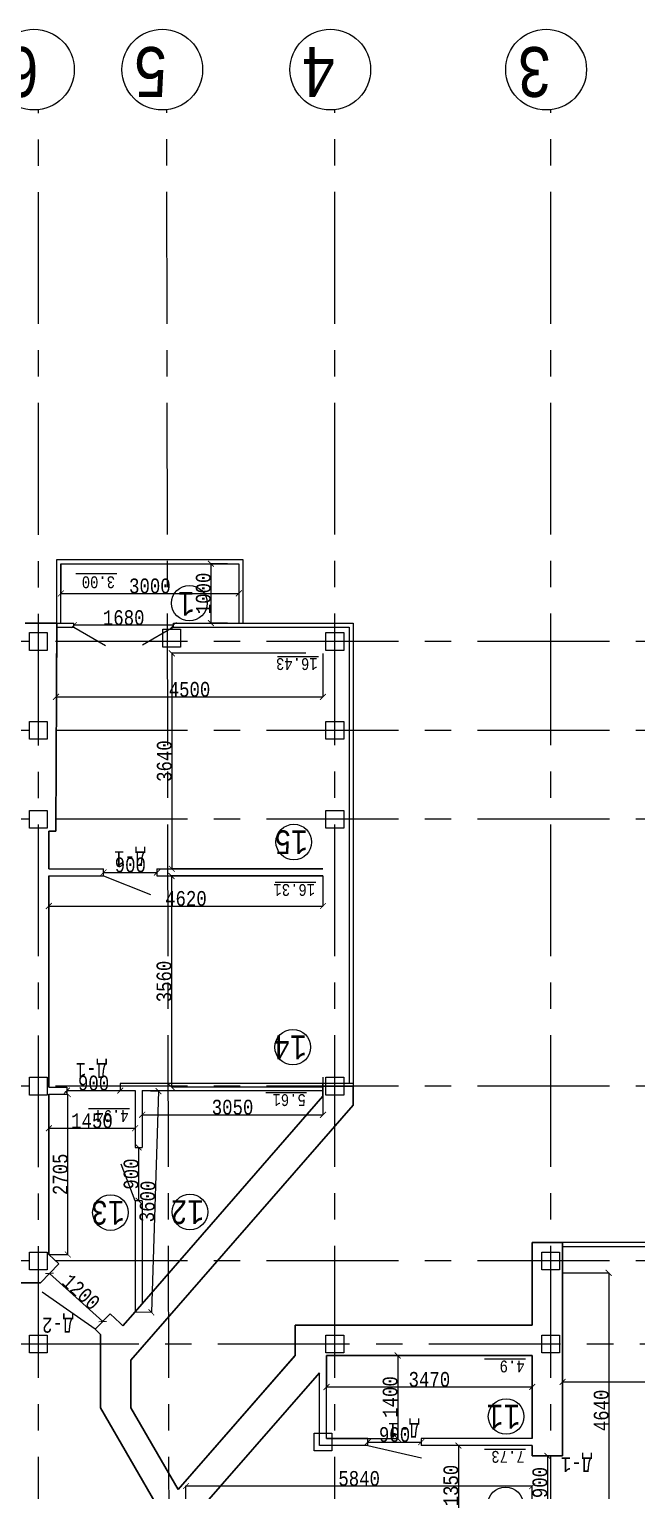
# Model space of a CAD drawing. Header units: millimetres. Extents: x -689206 to 4969298, y -1019800 to 703299.
# Drawn here: x 375396 to 385637, y -938033 to -913379 of the extents above; entities that cross this region are included whole.
import ezdxf

# ---------------------------------------------------------------- set-up
doc = ezdxf.new("R2010")
doc.units = ezdxf.units.MM
doc.linetypes.add('осеваяX2', pattern=[101.6, 63.5, -12.7, 12.7, -12.7])
for name, color, linetype, lineweight in [('б', 231, 'Continuous', 30), ('БАЛКОН', 7, 'Continuous', 20), ('несущие', 7, 'Continuous', 30), ('ПЕРЕГОРОДКИ', 252, 'Continuous', 9), ('РАЗМЕРЫ', 7, 'Continuous', 9), ('стены', 7, 'Continuous', 20)]:
    doc.layers.add(name, color=color, linetype=linetype, lineweight=lineweight)
doc.layers.add('сетка', color=104, linetype='Continuous')
doc.layers.add('четотам', color=7, linetype='Continuous')
doc.styles.add('Аннотативный', font='isocteur.ttf', dxfattribs={"width": 0.7, "height": 250})
doc.dimstyles.new('Аннотативный', dxfattribs={"dimscale": 0, "dimtxt": 250, "dimasz": 100, "dimexe": 1.25, "dimexo": 0.625, "dimtad": 1, "dimdec": 0, "dimtxsty": 'Аннотативный', "dimblk": 'ARCHTICK', "dimcen": 2.5, "dimadec": 0, "dimazin": 0, "dimtfac": 1, "dimtdec": 0, "dimtmove": 0, "dimatfit": 3, "dimfxl": 1, "dimarcsym": 0})

# ---------------------------------------------------------------- blocks, each defined once
blk = doc.blocks.new('_ArchTick')
at = {"color": 0, "linetype": 'ByBlock', "const_width": 0.15}
blk.add_lwpolyline([(-0.5, -0.5), (0.5, 0.5)], dxfattribs=at)
blk = doc.blocks.new('*D4276')
at = {"layer": 'Defpoints', "color": 0, "lineweight": 5, "transparency": 16777216}
for p in [(380347, -927662), (377795, -931222), (380347, -931222)]:
    blk.add_point(p, dxfattribs=at)
at = {"layer": 'стены', "color": 0, "lineweight": -2, "transparency": 16777216}
for p, q in [((380346, -927662), (377793, -927662)), ((377795, -927662), (377795, -931222)), ((380346, -931222), (377793, -931222))]:
    blk.add_line(p, q, dxfattribs=at)
at = {"layer": 'стены', "color": 0, "lineweight": -2, "transparency": 16777216, "xscale": 100, "yscale": 100, "zscale": 100}
for p, rotation in [((377795, -927662), 90), ((377795, -931222), 270)]:
    blk.add_blockref('_ArchTick', p, dxfattribs=dict(at, rotation=rotation))
at = {"layer": 'стены', "color": 0, "lineweight": 5, "transparency": 16777216, "insert": (377669, -929442), "char_height": 250, "attachment_point": 5, "rotation": 90, "style": 'Аннотативный'}
blk.add_mtext('3560', dxfattribs=at)
blk = doc.blocks.new('*D4277')
at = {"layer": 'Defpoints', "color": 0, "lineweight": 5, "transparency": 16777216}
for p in [(375727, -927662), (380347, -927662), (380347, -928169)]:
    blk.add_point(p, dxfattribs=at)
at = {"layer": 'стены', "color": 0, "lineweight": -2, "transparency": 16777216}
for p, q in [((375727, -927662), (375727, -928170)), ((380347, -927662), (380347, -928170)), ((375727, -928169), (380347, -928169))]:
    blk.add_line(p, q, dxfattribs=at)
at = {"layer": 'стены', "color": 0, "lineweight": -2, "transparency": 16777216, "xscale": 100, "yscale": 100, "zscale": 100, "rotation": 180}
blk.add_blockref('_ArchTick', (375727, -928169), dxfattribs=at)
at = {"layer": 'стены', "color": 0, "lineweight": -2, "transparency": 16777216, "xscale": 100, "yscale": 100, "zscale": 100}
blk.add_blockref('_ArchTick', (380347, -928169), dxfattribs=at)
at = {"layer": 'стены', "color": 0, "lineweight": 5, "transparency": 16777216, "insert": (378037, -928043), "char_height": 250, "attachment_point": 5, "style": 'Аннотативный'}
blk.add_mtext('4620', dxfattribs=at)
blk = doc.blocks.new('*D4278')
at = {"layer": 'Defpoints', "color": 0, "lineweight": 5, "transparency": 16777216}
for p in [(375847, -923906), (380347, -923906), (380347, -924642)]:
    blk.add_point(p, dxfattribs=at)
at = {"layer": 'стены', "color": 0, "lineweight": -2, "transparency": 16777216}
for p, q in [((375847, -923907), (375847, -924643)), ((380347, -923907), (380347, -924643)), ((375847, -924642), (380347, -924642))]:
    blk.add_line(p, q, dxfattribs=at)
at = {"layer": 'стены', "color": 0, "lineweight": -2, "transparency": 16777216, "xscale": 100, "yscale": 100, "zscale": 100, "rotation": 180}
blk.add_blockref('_ArchTick', (375847, -924642), dxfattribs=at)
at = {"layer": 'стены', "color": 0, "lineweight": -2, "transparency": 16777216, "xscale": 100, "yscale": 100, "zscale": 100}
blk.add_blockref('_ArchTick', (380347, -924642), dxfattribs=at)
at = {"layer": 'стены', "color": 0, "lineweight": 5, "transparency": 16777216, "insert": (378097, -924516), "char_height": 250, "attachment_point": 5, "style": 'Аннотативный'}
blk.add_mtext('4500', dxfattribs=at)
blk = doc.blocks.new('*D4299')
at = {"layer": 'Defpoints', "color": 0, "lineweight": 5, "transparency": 16777216}
for p in [(377240, -932240), (377240, -933140), (377240, -933140)]:
    blk.add_point(p, dxfattribs=at)
at = {"layer": 'стены', "color": 0, "lineweight": -2, "transparency": 16777216}
for p, q in [((377239, -932240), (377239, -932240)), ((377240, -932240), (377240, -933140)), ((377239, -933140), (377239, -933140))]:
    blk.add_line(p, q, dxfattribs=at)
at = {"layer": 'стены', "color": 0, "lineweight": -2, "transparency": 16777216, "xscale": 100, "yscale": 100, "zscale": 100}
for p, rotation in [((377240, -932240), 90), ((377240, -933140), 270)]:
    blk.add_blockref('_ArchTick', p, dxfattribs=dict(at, rotation=rotation))
at = {"layer": 'стены', "color": 0, "lineweight": 5, "transparency": 16777216, "insert": (377114, -932690), "char_height": 250, "attachment_point": 5, "rotation": 90, "style": 'Аннотативный'}
blk.add_mtext('900', dxfattribs=at)
blk = doc.blocks.new('*D4300')
at = {"layer": 'Defpoints', "color": 0, "lineweight": 5, "transparency": 16777216}
for p in [(376649, -927602), (377549, -927602), (377549, -927602)]:
    blk.add_point(p, dxfattribs=at)
at = {"layer": 'стены', "color": 0, "lineweight": -2, "transparency": 16777216}
for p, q in [((376649, -927601), (376649, -927601)), ((376649, -927602), (377549, -927602)), ((377549, -927601), (377549, -927601))]:
    blk.add_line(p, q, dxfattribs=at)
at = {"layer": 'стены', "color": 0, "lineweight": -2, "transparency": 16777216, "xscale": 100, "yscale": 100, "zscale": 100, "rotation": 180}
blk.add_blockref('_ArchTick', (376649, -927602), dxfattribs=at)
at = {"layer": 'стены', "color": 0, "lineweight": -2, "transparency": 16777216, "xscale": 100, "yscale": 100, "zscale": 100}
blk.add_blockref('_ArchTick', (377549, -927602), dxfattribs=at)
at = {"layer": 'стены', "color": 0, "lineweight": 5, "transparency": 16777216, "insert": (377099, -927476), "char_height": 250, "attachment_point": 5, "style": 'Аннотативный'}
blk.add_mtext('900', dxfattribs=at)
blk = doc.blocks.new('*D4301')
at = {"layer": 'Defpoints', "color": 0, "lineweight": 5, "transparency": 16777216}
for p in [(376030, -931282), (376930, -931282), (376930, -931282)]:
    blk.add_point(p, dxfattribs=at)
at = {"layer": 'стены', "color": 0, "lineweight": -2, "transparency": 16777216}
for p, q in [((376030, -931282), (376030, -931281)), ((376030, -931282), (376930, -931282)), ((376930, -931282), (376930, -931281))]:
    blk.add_line(p, q, dxfattribs=at)
at = {"layer": 'стены', "color": 0, "lineweight": -2, "transparency": 16777216, "xscale": 100, "yscale": 100, "zscale": 100, "rotation": 180}
blk.add_blockref('_ArchTick', (376030, -931282), dxfattribs=at)
at = {"layer": 'стены', "color": 0, "lineweight": -2, "transparency": 16777216, "xscale": 100, "yscale": 100, "zscale": 100}
blk.add_blockref('_ArchTick', (376930, -931282), dxfattribs=at)
at = {"layer": 'стены', "color": 0, "transparency": 16777216, "insert": (376480, -931157), "char_height": 250, "attachment_point": 5, "style": 'Аннотативный'}
blk.add_mtext('900', dxfattribs=at)
blk = doc.blocks.new('*D4315')
at = {"layer": 'Defpoints', "color": 0, "lineweight": 5, "transparency": 16777216}
for p in [(377300, -931282), (380347, -931282), (380347, -931690)]:
    blk.add_point(p, dxfattribs=at)
at = {"layer": 'ПЕРЕГОРОДКИ', "color": 0, "lineweight": -2, "transparency": 16777216}
for p, q in [((377300, -931283), (377300, -931691)), ((380347, -931283), (380347, -931691)), ((377300, -931690), (380347, -931690))]:
    blk.add_line(p, q, dxfattribs=at)
at = {"layer": 'ПЕРЕГОРОДКИ', "color": 0, "lineweight": -2, "transparency": 16777216, "xscale": 100, "yscale": 100, "zscale": 100, "rotation": 180}
blk.add_blockref('_ArchTick', (377300, -931690), dxfattribs=at)
at = {"layer": 'ПЕРЕГОРОДКИ', "color": 0, "lineweight": -2, "transparency": 16777216, "xscale": 100, "yscale": 100, "zscale": 100}
blk.add_blockref('_ArchTick', (380347, -931690), dxfattribs=at)
at = {"layer": 'ПЕРЕГОРОДКИ', "color": 0, "lineweight": 5, "transparency": 16777216, "insert": (378823, -931564), "char_height": 250, "attachment_point": 5, "style": 'Аннотативный'}
blk.add_mtext('3050', dxfattribs=at)
blk = doc.blocks.new('*D4351')
at = {"layer": 'Defpoints', "color": 0, "lineweight": 5, "transparency": 16777216}
for p in [(377300, -931282), (377180, -935013), (377455, -935022)]:
    blk.add_point(p, dxfattribs=at)
at = {"layer": 'ПЕРЕГОРОДКИ', "color": 0, "lineweight": -2, "transparency": 16777216}
for p, q in [((377301, -931282), (377576, -931291)), ((377575, -931291), (377455, -935022)), ((377181, -935013), (377456, -935022))]:
    blk.add_line(p, q, dxfattribs=at)
at = {"layer": 'ПЕРЕГОРОДКИ', "color": 0, "lineweight": -2, "transparency": 16777216, "xscale": 100, "yscale": 100, "zscale": 100}
for p, rotation in [((377575, -931291), 88.15754055116214), ((377455, -935022), 268.1575405511622)]:
    blk.add_blockref('_ArchTick', p, dxfattribs=dict(at, rotation=rotation))
at = {"layer": 'ПЕРЕГОРОДКИ', "color": 0, "lineweight": 5, "transparency": 16777216, "insert": (377389, -933152), "char_height": 250, "attachment_point": 5, "rotation": 88.1575, "style": 'Аннотативный'}
blk.add_mtext('3600', dxfattribs=at)
blk = doc.blocks.new('*D4354')
at = {"layer": 'Defpoints', "color": 0, "linetype": 'ByBlock', "lineweight": 5, "transparency": 16777216}
for p in [(384386, -934356), (384386, -938998), (385165, -938998)]:
    blk.add_point(p, dxfattribs=at)
at = {"layer": 'ПЕРЕГОРОДКИ', "color": 0, "linetype": 'ByBlock', "lineweight": -2, "transparency": 16777216}
for p, q in [((384387, -934356), (385166, -934356)), ((385165, -934356), (385165, -938998)), ((384387, -938998), (385166, -938998))]:
    blk.add_line(p, q, dxfattribs=at)
at = {"layer": 'ПЕРЕГОРОДКИ', "color": 0, "linetype": 'ByBlock', "lineweight": -2, "transparency": 16777216, "xscale": 100, "yscale": 100, "zscale": 100}
for p, rotation in [((385165, -934356), 90), ((385165, -938998), 270)]:
    blk.add_blockref('_ArchTick', p, dxfattribs=dict(at, rotation=rotation))
at = {"layer": 'ПЕРЕГОРОДКИ', "color": 0, "linetype": 'ByBlock', "lineweight": 5, "transparency": 16777216, "insert": (385039, -936677), "char_height": 250, "attachment_point": 5, "rotation": 90, "style": 'Аннотативный'}
blk.add_mtext('4640', dxfattribs=at)
blk = doc.blocks.new('*D4333')
at = {"layer": 'Defpoints', "color": 0, "linetype": 'ByBlock', "lineweight": 5, "transparency": 16777216}
for p in [(384386, -934492), (388386, -934450), (388386, -936196)]:
    blk.add_point(p, dxfattribs=at)
at = {"layer": 'ПЕРЕГОРОДКИ', "color": 0, "linetype": 'ByBlock', "lineweight": -2, "transparency": 16777216}
for p, q in [((384386, -934493), (384386, -936197)), ((388386, -934451), (388386, -936197)), ((384386, -936196), (388386, -936196))]:
    blk.add_line(p, q, dxfattribs=at)
at = {"layer": 'ПЕРЕГОРОДКИ', "color": 0, "linetype": 'ByBlock', "lineweight": -2, "transparency": 16777216, "xscale": 100, "yscale": 100, "zscale": 100, "rotation": 180}
blk.add_blockref('_ArchTick', (384386, -936196), dxfattribs=at)
at = {"layer": 'ПЕРЕГОРОДКИ', "color": 0, "linetype": 'ByBlock', "lineweight": -2, "transparency": 16777216, "xscale": 100, "yscale": 100, "zscale": 100}
blk.add_blockref('_ArchTick', (388386, -936196), dxfattribs=at)
at = {"layer": 'ПЕРЕГОРОДКИ', "color": 0, "linetype": 'ByBlock', "lineweight": 5, "transparency": 16777216, "insert": (386386, -936070), "char_height": 250, "attachment_point": 5, "style": 'Аннотативный'}
blk.add_mtext('4000', dxfattribs=at)
blk = doc.blocks.new('*D4335')
at = {"layer": 'Defpoints', "color": 0, "linetype": 'ByBlock', "lineweight": 5, "transparency": 16777216}
for p in [(378740, -922396), (378458, -923396), (378740, -923396)]:
    blk.add_point(p, dxfattribs=at)
at = {"layer": 'ПЕРЕГОРОДКИ', "color": 0, "linetype": 'ByBlock', "lineweight": -2, "transparency": 16777216}
for p, q in [((378739, -922396), (378456, -922396)), ((378458, -922396), (378458, -923396)), ((378739, -923396), (378456, -923396))]:
    blk.add_line(p, q, dxfattribs=at)
at = {"layer": 'ПЕРЕГОРОДКИ', "color": 0, "linetype": 'ByBlock', "lineweight": -2, "transparency": 16777216, "xscale": 100, "yscale": 100, "zscale": 100}
for p, rotation in [((378458, -922396), 90), ((378458, -923396), 270)]:
    blk.add_blockref('_ArchTick', p, dxfattribs=dict(at, rotation=rotation))
at = {"layer": 'ПЕРЕГОРОДКИ', "color": 0, "linetype": 'ByBlock', "lineweight": 5, "transparency": 16777216, "insert": (378332, -922896), "char_height": 250, "attachment_point": 5, "rotation": 90, "style": 'Аннотативный'}
blk.add_mtext('1000', dxfattribs=at)
blk = doc.blocks.new('*D4336')
at = {"layer": 'Defpoints', "color": 0, "linetype": 'ByBlock', "lineweight": 5, "transparency": 16777216}
for p in [(375929, -922396), (378929, -922396), (378929, -922896)]:
    blk.add_point(p, dxfattribs=at)
at = {"layer": 'ПЕРЕГОРОДКИ', "color": 0, "linetype": 'ByBlock', "lineweight": -2, "transparency": 16777216}
for p, q in [((375929, -922397), (375929, -922897)), ((378929, -922397), (378929, -922897)), ((375929, -922896), (378929, -922896))]:
    blk.add_line(p, q, dxfattribs=at)
at = {"layer": 'ПЕРЕГОРОДКИ', "color": 0, "linetype": 'ByBlock', "lineweight": -2, "transparency": 16777216, "xscale": 100, "yscale": 100, "zscale": 100, "rotation": 180}
blk.add_blockref('_ArchTick', (375929, -922896), dxfattribs=at)
at = {"layer": 'ПЕРЕГОРОДКИ', "color": 0, "linetype": 'ByBlock', "lineweight": -2, "transparency": 16777216, "xscale": 100, "yscale": 100, "zscale": 100}
blk.add_blockref('_ArchTick', (378929, -922896), dxfattribs=at)
at = {"layer": 'ПЕРЕГОРОДКИ', "color": 0, "linetype": 'ByBlock', "lineweight": 5, "transparency": 16777216, "insert": (377429, -922771), "char_height": 250, "attachment_point": 5, "style": 'Аннотативный'}
blk.add_mtext('3000', dxfattribs=at)
blk = doc.blocks.new('*D4342')
at = {"layer": 'Defpoints', "color": 0, "linetype": 'ByBlock', "lineweight": 5, "transparency": 16777216}
for p in [(380406, -935751), (383876, -935751), (383876, -936281)]:
    blk.add_point(p, dxfattribs=at)
at = {"layer": 'РАЗМЕРЫ', "color": 0, "linetype": 'ByBlock', "lineweight": -2, "transparency": 16777216}
for p, q in [((380406, -935752), (380406, -936282)), ((383876, -935752), (383876, -936282)), ((380406, -936281), (383876, -936281))]:
    blk.add_line(p, q, dxfattribs=at)
at = {"layer": 'РАЗМЕРЫ', "color": 0, "linetype": 'ByBlock', "lineweight": -2, "transparency": 16777216, "xscale": 100, "yscale": 100, "zscale": 100, "rotation": 180}
blk.add_blockref('_ArchTick', (380406, -936281), dxfattribs=at)
at = {"layer": 'РАЗМЕРЫ', "color": 0, "linetype": 'ByBlock', "lineweight": -2, "transparency": 16777216, "xscale": 100, "yscale": 100, "zscale": 100}
blk.add_blockref('_ArchTick', (383876, -936281), dxfattribs=at)
at = {"layer": 'РАЗМЕРЫ', "color": 0, "linetype": 'ByBlock', "lineweight": 5, "transparency": 16777216, "insert": (382141, -936156), "char_height": 250, "attachment_point": 5, "style": 'Аннотативный'}
blk.add_mtext('3470', dxfattribs=at)
blk = doc.blocks.new('*D4347')
at = {"layer": 'Defpoints', "color": 0, "linetype": 'ByBlock', "lineweight": 5, "transparency": 16777216}
for p in [(378038, -937953), (378038, -938618), (383876, -938618)]:
    blk.add_point(p, dxfattribs=at)
at = {"layer": 'РАЗМЕРЫ', "color": 0, "linetype": 'ByBlock', "lineweight": -2, "transparency": 16777216}
for p, q in [((378038, -938618), (378038, -937952)), ((383876, -937953), (378038, -937953)), ((383876, -938618), (383876, -937952))]:
    blk.add_line(p, q, dxfattribs=at)
at = {"layer": 'РАЗМЕРЫ', "color": 0, "linetype": 'ByBlock', "lineweight": -2, "transparency": 16777216, "xscale": 100, "yscale": 100, "zscale": 100, "rotation": 180}
blk.add_blockref('_ArchTick', (378038, -937953), dxfattribs=at)
at = {"layer": 'РАЗМЕРЫ', "color": 0, "linetype": 'ByBlock', "lineweight": -2, "transparency": 16777216, "xscale": 100, "yscale": 100, "zscale": 100}
blk.add_blockref('_ArchTick', (383876, -937953), dxfattribs=at)
at = {"layer": 'РАЗМЕРЫ', "color": 0, "linetype": 'ByBlock', "lineweight": 5, "transparency": 16777216, "insert": (380957, -937827), "char_height": 250, "attachment_point": 5, "style": 'Аннотативный'}
blk.add_mtext('5840', dxfattribs=at)
blk = doc.blocks.new('*D4348')
at = {"layer": 'Defpoints', "color": 0, "linetype": 'ByBlock', "lineweight": 5, "transparency": 16777216}
for p in [(382760, -937271), (382631, -938618), (382760, -938618)]:
    blk.add_point(p, dxfattribs=at)
at = {"layer": 'РАЗМЕРЫ', "color": 0, "linetype": 'ByBlock', "lineweight": -2, "transparency": 16777216}
for p, q in [((382759, -937271), (382630, -937271)), ((382631, -937271), (382631, -938618)), ((382759, -938618), (382630, -938618))]:
    blk.add_line(p, q, dxfattribs=at)
at = {"layer": 'РАЗМЕРЫ', "color": 0, "linetype": 'ByBlock', "lineweight": -2, "transparency": 16777216, "xscale": 100, "yscale": 100, "zscale": 100}
for p, rotation in [((382631, -937271), 90), ((382631, -938618), 270)]:
    blk.add_blockref('_ArchTick', p, dxfattribs=dict(at, rotation=rotation))
at = {"layer": 'РАЗМЕРЫ', "color": 0, "linetype": 'ByBlock', "lineweight": 5, "transparency": 16777216, "insert": (382505, -937945), "char_height": 250, "attachment_point": 5, "rotation": 90, "style": 'Аннотативный'}
blk.add_mtext('1350', dxfattribs=at)
blk = doc.blocks.new('*D4357')
at = {"layer": 'Defpoints', "color": 0, "linetype": 'ByBlock', "lineweight": 5, "transparency": 16777216}
for p in [(375737, -934366), (376635, -935178), (376635, -935178)]:
    blk.add_point(p, dxfattribs=at)
at = {"layer": 'РАЗМЕРЫ', "color": 0, "linetype": 'ByBlock', "lineweight": -2, "transparency": 16777216}
for p, q in [((375737, -934367), (375736, -934367)), ((375737, -934366), (376635, -935178)), ((376634, -935178), (376634, -935179))]:
    blk.add_line(p, q, dxfattribs=at)
at = {"layer": 'РАЗМЕРЫ', "color": 0, "linetype": 'ByBlock', "lineweight": -2, "transparency": 16777216, "xscale": 100, "yscale": 100, "zscale": 100}
for p, rotation in [((375737, -934366), 137.8804456620987), ((376635, -935178), 317.8804456620987)]:
    blk.add_blockref('_ArchTick', p, dxfattribs=dict(at, rotation=rotation))
at = {"layer": 'РАЗМЕРЫ', "color": 0, "linetype": 'ByBlock', "lineweight": 5, "transparency": 16777216, "insert": (376270, -934679), "char_height": 250, "attachment_point": 5, "rotation": 317.8804, "style": 'Аннотативный'}
blk.add_mtext('1200', dxfattribs=at)
blk = doc.blocks.new('*D4318')
at = {"layer": 'Defpoints', "color": 0, "linetype": 'ByBlock', "lineweight": 5, "transparency": 16777216}
for p in [(380406, -935751), (380406, -937151), (381607, -937151)]:
    blk.add_point(p, dxfattribs=at)
at = {"layer": 'РАЗМЕРЫ', "color": 0, "linetype": 'ByBlock', "lineweight": -2, "transparency": 16777216}
for p, q in [((380407, -935751), (381608, -935751)), ((381607, -935751), (381607, -937151)), ((380407, -937151), (381608, -937151))]:
    blk.add_line(p, q, dxfattribs=at)
at = {"layer": 'РАЗМЕРЫ', "color": 0, "linetype": 'ByBlock', "lineweight": -2, "transparency": 16777216, "xscale": 100, "yscale": 100, "zscale": 100}
for p, rotation in [((381607, -935751), 90), ((381607, -937151), 270)]:
    blk.add_blockref('_ArchTick', p, dxfattribs=dict(at, rotation=rotation))
at = {"layer": 'РАЗМЕРЫ', "color": 0, "linetype": 'ByBlock', "lineweight": 5, "transparency": 16777216, "insert": (381481, -936451), "char_height": 250, "attachment_point": 5, "rotation": 90, "style": 'Аннотативный'}
blk.add_mtext('1400', dxfattribs=at)
blk = doc.blocks.new('*D4319')
at = {"layer": 'Defpoints', "color": 0, "linetype": 'ByBlock', "lineweight": 5, "transparency": 16777216}
for p in [(381104, -937208), (382004, -937211), (382004, -937211)]:
    blk.add_point(p, dxfattribs=at)
at = {"layer": 'РАЗМЕРЫ', "color": 0, "linetype": 'ByBlock', "lineweight": -2, "transparency": 16777216}
for p, q in [((381104, -937209), (381104, -937212)), ((381104, -937211), (382004, -937211)), ((382004, -937210), (382004, -937210))]:
    blk.add_line(p, q, dxfattribs=at)
at = {"layer": 'РАЗМЕРЫ', "color": 0, "linetype": 'ByBlock', "lineweight": -2, "transparency": 16777216, "xscale": 100, "yscale": 100, "zscale": 100, "rotation": 180}
blk.add_blockref('_ArchTick', (381104, -937211), dxfattribs=at)
at = {"layer": 'РАЗМЕРЫ', "color": 0, "linetype": 'ByBlock', "lineweight": -2, "transparency": 16777216, "xscale": 100, "yscale": 100, "zscale": 100}
blk.add_blockref('_ArchTick', (382004, -937211), dxfattribs=at)
at = {"layer": 'РАЗМЕРЫ', "color": 0, "linetype": 'ByBlock', "lineweight": 5, "transparency": 16777216, "insert": (381554, -937085), "char_height": 250, "attachment_point": 5, "style": 'Аннотативный'}
blk.add_mtext('900', dxfattribs=at)
blk = doc.blocks.new('*D4321')
at = {"layer": 'Defpoints', "color": 0, "linetype": 'ByBlock', "lineweight": 5, "transparency": 16777216}
for p in [(384131, -937444), (384131, -938344), (384131, -938344)]:
    blk.add_point(p, dxfattribs=at)
at = {"layer": 'РАЗМЕРЫ', "color": 0, "linetype": 'ByBlock', "lineweight": -2, "transparency": 16777216}
for p, q in [((384130, -937444), (384130, -937444)), ((384131, -937444), (384131, -938344)), ((384130, -938344), (384130, -938344))]:
    blk.add_line(p, q, dxfattribs=at)
at = {"layer": 'РАЗМЕРЫ', "color": 0, "linetype": 'ByBlock', "lineweight": -2, "transparency": 16777216, "xscale": 100, "yscale": 100, "zscale": 100}
for p, rotation in [((384131, -937444), 90), ((384131, -938344), 270)]:
    blk.add_blockref('_ArchTick', p, dxfattribs=dict(at, rotation=rotation))
at = {"layer": 'РАЗМЕРЫ', "color": 0, "linetype": 'ByBlock', "lineweight": 5, "transparency": 16777216, "insert": (384005, -937894), "char_height": 250, "attachment_point": 5, "rotation": 90, "style": 'Аннотативный'}
blk.add_mtext('900', dxfattribs=at)
blk = doc.blocks.new('*D4322')
at = {"layer": 'Defpoints', "color": 0, "linetype": 'ByBlock', "lineweight": 5, "transparency": 16777216}
for p in [(380062, -923906), (377800, -927542), (380347, -927542)]:
    blk.add_point(p, dxfattribs=at)
at = {"layer": 'РАЗМЕРЫ', "color": 0, "linetype": 'ByBlock', "lineweight": -2, "transparency": 16777216}
for p, q in [((380061, -923906), (377798, -923906)), ((377800, -923906), (377800, -927542)), ((380346, -927542), (377798, -927542))]:
    blk.add_line(p, q, dxfattribs=at)
at = {"layer": 'РАЗМЕРЫ', "color": 0, "linetype": 'ByBlock', "lineweight": -2, "transparency": 16777216, "xscale": 100, "yscale": 100, "zscale": 100}
for p, rotation in [((377800, -923906), 90), ((377800, -927542), 270)]:
    blk.add_blockref('_ArchTick', p, dxfattribs=dict(at, rotation=rotation))
at = {"layer": 'РАЗМЕРЫ', "color": 0, "linetype": 'ByBlock', "lineweight": 5, "transparency": 16777216, "insert": (377674, -925724), "char_height": 250, "attachment_point": 5, "rotation": 90, "style": 'Аннотативный'}
blk.add_mtext('3640', dxfattribs=at)
blk = doc.blocks.new('*D4323')
at = {"layer": 'Defpoints', "color": 0, "linetype": 'ByBlock', "lineweight": 5, "transparency": 16777216}
for p in [(375727, -931342), (376046, -931342), (375727, -934047)]:
    blk.add_point(p, dxfattribs=at)
at = {"layer": 'РАЗМЕРЫ', "color": 0, "linetype": 'ByBlock', "lineweight": -2, "transparency": 16777216}
for p, q in [((375727, -931342), (376047, -931342)), ((376046, -934047), (376046, -931342)), ((375727, -934047), (376047, -934047))]:
    blk.add_line(p, q, dxfattribs=at)
at = {"layer": 'РАЗМЕРЫ', "color": 0, "linetype": 'ByBlock', "lineweight": -2, "transparency": 16777216, "xscale": 100, "yscale": 100, "zscale": 100}
for p, rotation in [((376046, -931342), 90), ((376046, -934047), 270)]:
    blk.add_blockref('_ArchTick', p, dxfattribs=dict(at, rotation=rotation))
at = {"layer": 'РАЗМЕРЫ', "color": 0, "linetype": 'ByBlock', "lineweight": 5, "transparency": 16777216, "insert": (375920, -932695), "char_height": 250, "attachment_point": 5, "rotation": 90, "style": 'Аннотативный'}
blk.add_mtext('2705', dxfattribs=at)
blk = doc.blocks.new('*D4324')
at = {"layer": 'Defpoints', "color": 0, "linetype": 'ByBlock', "lineweight": 5, "transparency": 16777216}
for p in [(375727, -931342), (377180, -931342), (377180, -931918)]:
    blk.add_point(p, dxfattribs=at)
at = {"layer": 'РАЗМЕРЫ', "color": 0, "linetype": 'ByBlock', "lineweight": -2, "transparency": 16777216}
for p, q in [((375727, -931343), (375727, -931919)), ((377180, -931343), (377180, -931919)), ((375727, -931918), (377180, -931918))]:
    blk.add_line(p, q, dxfattribs=at)
at = {"layer": 'РАЗМЕРЫ', "color": 0, "linetype": 'ByBlock', "lineweight": -2, "transparency": 16777216, "xscale": 100, "yscale": 100, "zscale": 100, "rotation": 180}
blk.add_blockref('_ArchTick', (375727, -931918), dxfattribs=at)
at = {"layer": 'РАЗМЕРЫ', "color": 0, "linetype": 'ByBlock', "lineweight": -2, "transparency": 16777216, "xscale": 100, "yscale": 100, "zscale": 100}
blk.add_blockref('_ArchTick', (377180, -931918), dxfattribs=at)
at = {"layer": 'РАЗМЕРЫ', "color": 0, "linetype": 'ByBlock', "lineweight": 5, "transparency": 16777216, "insert": (376453, -931792), "char_height": 250, "attachment_point": 5, "style": 'Аннотативный'}
blk.add_mtext('1450', dxfattribs=at)
blk = doc.blocks.new('*D4435')
at = {"layer": 'Defpoints', "color": 0, "lineweight": 5, "ltscale": 35, "transparency": 16777216}
for p in [(376148, -923431), (376148, -923431), (377828, -923431)]:
    blk.add_point(p, dxfattribs=at)
at = {"layer": 'РАЗМЕРЫ', "color": 0, "lineweight": -2, "ltscale": 35, "transparency": 16777216}
for p, q in [((376148, -923431), (376148, -923430)), ((377828, -923431), (376148, -923431)), ((377828, -923432), (377828, -923432))]:
    blk.add_line(p, q, dxfattribs=at)
at = {"layer": 'РАЗМЕРЫ', "color": 0, "lineweight": -2, "ltscale": 35, "transparency": 16777216, "xscale": 100, "yscale": 100, "zscale": 100, "rotation": 180}
blk.add_blockref('_ArchTick', (376148, -923431), dxfattribs=at)
at = {"layer": 'РАЗМЕРЫ', "color": 0, "lineweight": -2, "ltscale": 35, "transparency": 16777216, "xscale": 100, "yscale": 100, "zscale": 100}
blk.add_blockref('_ArchTick', (377828, -923431), dxfattribs=at)
at = {"layer": 'РАЗМЕРЫ', "color": 0, "lineweight": 9, "ltscale": 35, "transparency": 16777216, "insert": (376988, -923306), "char_height": 250, "attachment_point": 5, "style": 'Аннотативный'}
blk.add_mtext('1680', dxfattribs=at)

msp = doc.modelspace()

# ---------------------------------------------------------------- linework, layer by layer
at = {"layer": 'б', "color": 18, "linetype": 'ByBlock', "lineweight": 9, "true_color": 0x000000}
msp.add_line((375858.6, -922326.2), (378998.6, -922326.2), dxfattribs=at)
at = {"layer": 'БАЛКОН', "lineweight": 9}
for p, q in [((375858.6, -923396.2), (375858.6, -922326.2)), ((375928.6, -923396.2), (375928.6, -922396.2)), ((375928.6, -922396.2), (378928.6, -922396.2)), ((378928.6, -922396.2), (378928.6, -923396.2)), ((378998.6, -922326.2), (378998.6, -923396.2))]:
    msp.add_line(p, q, dxfattribs=at)
at = {"layer": 'несущие', "color": 0}
for p, q in [((380346.7, -931208.3), (380346.7, -931342.3)), ((380856.7, -931208.3), (380346.7, -931208.3))]:
    msp.add_line(p, q, dxfattribs=at)
at = {"layer": 'ПЕРЕГОРОДКИ', "color": 18, "linetype": 'ByBlock', "lineweight": 30, "true_color": 0x000000}
msp.add_line((375328.6, -923396.2), (375858.6, -923396.2), dxfattribs=at)
at = {"layer": 'ПЕРЕГОРОДКИ', "color": 18, "linetype": 'ByBlock', "lineweight": 13, "true_color": 0x000000}
for p, q in [((376147.7, -923466.2), (376681.4, -923774.4)), ((377827.7, -923466.2), (377304.9, -923768.1))]:
    msp.add_line(p, q, dxfattribs=at)
at = {"layer": 'ПЕРЕГОРОДКИ', "color": 0, "lineweight": 13}
for p, q in [((380856.7, -931162.3), (376929.9, -931162.3)), ((376929.9, -931282.3), (377180, -931282.3)), ((377300, -931282.3), (380346.7, -931282.3))]:
    msp.add_line(p, q, dxfattribs=at)
at = {"layer": 'ПЕРЕГОРОДКИ', "color": 0}
for p, q in [((376929.9, -931162.3), (376929.9, -931282.3)), ((380346.7, -931222.3), (380346.7, -931162.3))]:
    msp.add_line(p, q, dxfattribs=at)
at = {"layer": 'РАЗМЕРЫ', "linetype": 'осеваяX2', "lineweight": 5, "ltscale": 35}
for p, q in [((375550.6, -964577.2), (375550.6, -914735.9)), ((377794.6, -964573.6), (377714.6, -914735.9)), ((384186.1, -964573.6), (384186.1, -914735.9)), ((332346.7, -935555.5), (399399.4, -935555.5))]:
    msp.add_line(p, q, dxfattribs=at)
at = {"layer": 'РАЗМЕРЫ'}
for p, q in [((376871.4, -922564.6), (376182.2, -922564.6)), ((388896.1, -933846.3), (383876.1, -933846.3)), ((388826.1, -933916.3), (384386.1, -933916.3)), ((383760.8, -935812.1), (383071.6, -935812.1)), ((383760.8, -937336.7), (383071.6, -937336.7))]:
    msp.add_line(p, q, dxfattribs=at)
at = {"layer": 'РАЗМЕРЫ', "lineweight": 9, "ltscale": 35}
for p, q in [((376147.7, -923466.2), (376147.7, -923396.2)), ((377827.7, -923466.2), (377827.7, -923396.2))]:
    msp.add_line(p, q, dxfattribs=at)
at = {"layer": 'РАЗМЕРЫ', "lineweight": 5}
for p, q in [((380272.2, -923963.8), (379583, -923963.8)), ((380228.7, -927774.7), (379539.4, -927774.7)), ((380072.3, -931318.7), (379383, -931318.7)), ((377086.2, -931588.4), (376396.9, -931588.4))]:
    msp.add_line(p, q, dxfattribs=at)
at = {"layer": 'РАЗМЕРЫ', "linetype": 'ByBlock', "lineweight": 30}
for p, q in [((375846.7, -926906.2), (375846.7, -926396.2)), ((375726.7, -926906.2), (375846.7, -926906.2)), ((383876.1, -933846.3), (384386.1, -933846.3)), ((375891.8, -934206.2), (375726.7, -934046.8)), ((375582.7, -934526.2), (375891.8, -934206.2)), ((375582.7, -934526.2), (375227.7, -934526.2)), ((376507.8, -935309.1), (376761.6, -935046.4)), ((376925.8, -935205), (376761.6, -935046.4)), ((376596.7, -935395), (376507.8, -935309.1)), ((376925.8, -935205), (376972.9, -935250.4)), ((383876.1, -937271.1), (383876.1, -937444.1)), ((383876.1, -937444.1), (384386.1, -937444.1))]:
    msp.add_line(p, q, dxfattribs=at)
at = {"layer": 'РАЗМЕРЫ', "linetype": 'ByBlock', "lineweight": 9, "ltscale": 35}
msp.add_line((375562.7, -934526.2), (375582.7, -934526.2), dxfattribs=at)
at = {"layer": 'РАЗМЕРЫ', "linetype": 'ByBlock', "lineweight": 9}
for p, q in [((376507.8, -935309.1), (375612.5, -934685)), ((381104.2, -937271.1), (382007.2, -937478.9))]:
    msp.add_line(p, q, dxfattribs=at)
at = {"layer": 'РАЗМЕРЫ', "linetype": 'ByBlock', "lineweight": 20}
for p, q in [((380406.1, -937151.1), (380406.1, -935751.1)), ((383876.1, -935751.1), (383876.1, -937151.1)), ((380288.7, -937271.1), (380286.7, -936041.6)), ((381104.2, -937271.1), (380288.7, -937271.1)), ((381104.2, -937151.1), (380406.1, -937151.1)), ((381104.2, -937151.1), (380579.6, -937151.1)), ((381104.2, -937271.1), (380579.6, -937271.1)), ((381104.2, -937271.1), (381104.2, -937151.1)), ((383876.1, -937151.1), (382004.2, -937151.1)), ((383876.1, -937151.1), (382004.2, -937151.1)), ((382004.2, -937151.1), (382004.2, -937271.1)), ((383876.1, -937271.1), (382004.2, -937271.1)), ((383876.1, -937271.1), (382004.2, -937271.1))]:
    msp.add_line(p, q, dxfattribs=at)
at = {"layer": 'сетка', "color": 0}
for centre in [(375473.7, -914059.5), (377637.7, -914059.5), (380469.8, -914059.5), (384109.2, -914059.5)]:
    msp.add_circle(centre, 680.7, dxfattribs=at)
at = {"layer": 'стены', "linetype": 'осеваяX2', "lineweight": 5, "ltscale": 35}
for p, q in [((380546.7, -964573.6), (380546.7, -914735.9)), ((399399.4, -923706.2), (332346.7, -923706.2)), ((399399.4, -925206.2), (332346.7, -925206.2)), ((399399.4, -926706.2), (332346.7, -926706.2)), ((399399.4, -931208.3), (332346.7, -931208.3)), ((399399.4, -934156.3), (332346.7, -934156.3))]:
    msp.add_line(p, q, dxfattribs=at)
at = {"layer": 'стены', "lineweight": 30}
for p, q in [((375846.7, -926906.2), (375858.6, -923396.2)), ((375726.7, -927541.8), (375726.7, -926906.2)), ((375726.7, -930956.3), (375726.7, -927661.8)), ((375726.7, -930956.3), (375726.7, -931222.3)), ((375726.7, -931342.3), (375726.7, -934046.8)), ((380346.7, -931376.9), (377180, -935012.7)), ((380346.7, -931376.9), (380346.7, -931342.3)), ((380856.7, -931525.8), (380856.7, -931208.3)), ((380856.7, -931525.8), (377106.7, -935831.2)), ((383876.1, -933846.3), (383876.1, -935241.1)), ((384386.1, -937444.1), (384386.1, -933846.3)), ((377180, -935012.7), (376972.9, -935250.4)), ((376596.7, -935395), (376507.8, -935309.1)), ((379876.1, -935751.1), (379876.1, -935241.1)), ((379876.1, -935241.1), (383876.1, -935241.1)), ((376596.7, -935831.2), (376596.7, -935395)), ((376596.7, -936631.2), (376596.7, -935831.2)), ((377106.7, -935831.2), (377106.7, -936631.2)), ((377903.7, -938011.5), (379876.1, -935751.1)), ((377903.7, -938011.5), (379866.4, -935762.2)), ((383876.1, -935751.1), (380406.1, -935751.1)), ((383876.1, -935751.1), (383876.1, -937151.1)), ((378038.4, -938618.3), (380286.7, -936041.6)), ((377596.7, -938363.3), (376596.7, -936631.2)), ((377106.7, -936631.2), (377903.7, -938011.5)), ((383876.1, -937271.1), (383876.1, -937444.1))]:
    msp.add_line(p, q, dxfattribs=at)
at = {"layer": 'стены', "lineweight": 9}
for p, q in [((375858.6, -923396.2), (376147.7, -923396.2)), ((375858.6, -923466.2), (376147.7, -923466.2)), ((377827.7, -923396.2), (380856.7, -923396.2)), ((377827.7, -923466.2), (380786.7, -923466.2)), ((380786.7, -923466.2), (380786.7, -931162.3)), ((380856.7, -923396.2), (380856.7, -931525.8))]:
    msp.add_line(p, q, dxfattribs=at)
at = {"layer": 'стены', "lineweight": 13}
for p, q in [((375726.7, -927541.8), (376649, -927541.8)), ((375726.7, -927661.8), (376649, -927661.8)), ((376649, -927661.8), (376649, -927541.8)), ((377549, -927541.8), (380346.7, -927541.8)), ((377549, -927541.8), (377549, -927661.8)), ((377549, -927661.8), (380346.7, -927661.8)), ((375726.7, -931222.3), (376029.9, -931222.3)), ((376029.9, -931222.3), (376029.9, -931342.3)), ((377180, -931282.3), (377180, -932240.1)), ((377300, -931282.3), (377300, -932240.1)), ((377180, -932240.1), (377300, -932240.1)), ((377180, -933140.1), (377180, -935012.7)), ((377300, -933140.1), (377180, -933140.1)), ((377300, -933140.1), (377300, -934874.9))]:
    msp.add_line(p, q, dxfattribs=at)
at = {"layer": 'стены'}
for p, q in [((376649, -927661.8), (377438.6, -927974.4)), ((375726.7, -929276.3), (375726.7, -929396.3)), ((380856.7, -930294.4), (380856.7, -931525.8)), ((380346.7, -931058.3), (380346.7, -931358.3)), ((375726.7, -931222.3), (376029.9, -931222.3)), ((375726.7, -931342.3), (376029.9, -931342.3)), ((375726.7, -931342.3), (376029.9, -931342.3)), ((380496.7, -931208.3), (380196.7, -931208.3)), ((380856.7, -931525.8), (377106.7, -935831.2)), ((380856.7, -931525.8), (377106.7, -935831.2)), ((375726.7, -934046.8), (375726.7, -932380.7)), ((377180, -933140.1), (376948.1, -932523.7)), ((384386.1, -935241.1), (384386.1, -937444.1)), ((376596.7, -935831.2), (376596.7, -935395)), ((376596.7, -935831.2), (376596.7, -935395)), ((376596.7, -936631.2), (376596.7, -935831.2)), ((376596.7, -936631.2), (376596.7, -935831.2)), ((377106.7, -935831.2), (377106.7, -936631.2)), ((377106.7, -935831.2), (377106.7, -936631.2)), ((376596.7, -936631.2), (377096.7, -937497.2)), ((377106.7, -936631.2), (377606.7, -937497.2))]:
    msp.add_line(p, q, dxfattribs=at)
for points in [[(377946.7, -923801.2), (377646.7, -923801.2), (377646.7, -923501.2), (377946.7, -923501.2)], [(375700.6, -923856.2), (375400.6, -923856.2), (375400.6, -923556.2), (375700.6, -923556.2)], [(380696.7, -923856.2), (380396.7, -923856.2), (380396.7, -923556.2), (380696.7, -923556.2)], [(375700.6, -925356.2), (375400.6, -925356.2), (375400.6, -925056.2), (375700.6, -925056.2)], [(380696.7, -925356.2), (380396.7, -925356.2), (380396.7, -925056.2), (380696.7, -925056.2)], [(375700.6, -926856.2), (375400.6, -926856.2), (375400.6, -926556.2), (375700.6, -926556.2)], [(380696.7, -926856.2), (380396.7, -926856.2), (380396.7, -926556.2), (380696.7, -926556.2)], [(375700.6, -931358.3), (375400.6, -931358.3), (375400.6, -931058.3), (375700.6, -931058.3)], [(380696.7, -931358.3), (380396.7, -931358.3), (380396.7, -931058.3), (380696.7, -931058.3)], [(375700.6, -934306.3), (375400.6, -934306.3), (375400.6, -934006.3), (375700.6, -934006.3)], [(384336.1, -934306.3), (384036.1, -934306.3), (384036.1, -934006.3), (384336.1, -934006.3)], [(380696.7, -935705.5), (380396.7, -935705.5), (380396.7, -935405.5), (380696.7, -935405.5)], [(384336.1, -935705.5), (384036.1, -935705.5), (384036.1, -935405.5), (384336.1, -935405.5)], [(380496.7, -937360.3), (380196.7, -937360.3), (380196.7, -937060.3), (380496.7, -937060.3)]]:
    msp.add_lwpolyline(points, close=True, dxfattribs=at)
at = {"layer": 'стены', "lineweight": 20}
msp.add_lwpolyline([(375700.6, -935705.5), (375400.6, -935705.5), (375400.6, -935405.5), (375700.6, -935405.5)], close=True, dxfattribs=at)
at = {"layer": 'четотам', "lineweight": 13}
for centre in [(378094.7, -923060.2), (379854.7, -927090.2), (379837.9, -930550.3), (376764.7, -933340.2), (378104.7, -933330.2)]:
    msp.add_circle(centre, 300, dxfattribs=at)
at = {"layer": 'четотам'}
for centre in [(383434.7, -936780.2), (383424.7, -938270.2)]:
    msp.add_circle(centre, 300, dxfattribs=at)

# ---------------------------------------------------------------- texts
at = {"layer": 'РАЗМЕРЫ', "lineweight": 5, "ltscale": 35, "char_height": 841.3, "width": 7009.377, "attachment_point": 1, "rotation": 180, "style": 'Аннотативный'}
for s, insert in [('6', (375572.6, -914520.6)), ('5', (377736.6, -914520.6)), ('3', (384208, -914520.6)), ('4', (380568.7, -914520.6))]:
    msp.add_mtext(s, dxfattribs=dict(at, insert=insert))
at = {"layer": 'РАЗМЕРЫ', "char_height": 200, "width": 656.117, "attachment_point": 1, "rotation": 180, "style": 'Аннотативный'}
for s, insert in [('3.00', (376842.1, -922807.5)), ('4.9', (383746.7, -936036.2)), ('7.73', (383746.7, -937560.8))]:
    msp.add_mtext(s, dxfattribs=dict(at, insert=insert))
at = {"layer": 'РАЗМЕРЫ', "lineweight": 13, "ltscale": 150, "char_height": 401.1, "width": 1460, "attachment_point": 1, "rotation": 180, "style": 'Аннотативный'}
for s, insert in [('1', (378182.7, -923273.9)), ('15', (380092, -927293.3)), ('14', (380075.1, -930753.3)), ('13', (377002, -933543.3)), ('12', (378342, -933533.3))]:
    msp.add_mtext(s, dxfattribs=dict(at, insert=insert))
at = {"layer": 'РАЗМЕРЫ', "lineweight": 5, "char_height": 200, "width": 656.117, "attachment_point": 1, "rotation": 180, "style": 'Аннотативный'}
for s, insert in [('16.43', (380258.1, -924187.9)), ('16.31', (380214.6, -927998.7)), ('5.61', (380058.1, -931542.7)), ('4.94', (377072.1, -931812.5))]:
    msp.add_mtext(s, dxfattribs=dict(at, insert=insert))
at = {"layer": 'РАЗМЕРЫ', "lineweight": 20, "ltscale": 150, "attachment_point": 1, "rotation": 180, "style": 'Аннотативный'}
for s, insert, char_height, width in [('Д-1', (377354.2, -927494.8), 250, 922.913), ('Д-1', (376704.7, -931067.8), 250, 922.913), ('Д-2', (376138.3, -935365.6), 250, 922.913), ('11', (383672, -936983.3), 401.1, 1460), ('Д-1', (381974.7, -937137.8), 250, 922.913), ('Д-1', (384884.7, -937717.8), 250, 922.913)]:
    msp.add_mtext(s, dxfattribs=dict(at, insert=insert, char_height=char_height, width=width))

# ---------------------------------------------------------------- dimensions: what is measured, and where the dimension line sits
at = {"layer": 'ПЕРЕГОРОДКИ', "color": 18, "linetype": 'ByBlock', "lineweight": 5, "true_color": 0x000000}
for base, p1, p2, angle, picture, middle in [((378928.6, -922896.2), (375928.6, -922396.2), (378928.6, -922396.2), 180, '*D4336', (377428.6, -922770.6)), ((378457.6, -923396.2), (378739.6, -922396.2), (378739.6, -923396.2), 270, '*D4335', (378332, -922896.2)), ((388386.1, -936195.8), (384386.1, -934492.3), (388386.1, -934450.4), 180, '*D4333', (386386.1, -936070.2))]:
    dim = msp.add_linear_dim(base=base, p1=p1, p2=p2, angle=angle, dimstyle='Аннотативный', dxfattribs=at)
    dim.commit()
    dim.dimension.update_dxf_attribs({"geometry": picture, "text_midpoint": middle})
at = {"layer": 'ПЕРЕГОРОДКИ', "color": 0, "lineweight": 5}
for p2, distance, text, picture, middle in [((377180, -935012.7), 275, '3600', '*D4351', (377389.2, -933152.3)), ((380346.7, -931282.3), -407.6, '3050', '*D4315', (378823.4, -931564.2))]:
    dim = msp.add_aligned_dim(p1=(377300, -931282.3), p2=p2, distance=distance, text=text, dimstyle='Аннотативный', dxfattribs=at)
    dim.commit()
    dim.dimension.update_dxf_attribs({"geometry": picture, "text_midpoint": middle})
at = {"layer": 'ПЕРЕГОРОДКИ', "color": 18, "linetype": 'ByBlock', "lineweight": 5, "true_color": 0x000000}
dim = msp.add_linear_dim(base=(385165.1, -938998.3), p1=(384386.1, -934356.3), p2=(384386.1, -938998.3), angle=270, text='4640', dimstyle='Аннотативный', dxfattribs=at)
dim.commit()
dim.dimension.update_dxf_attribs({"geometry": '*D4354', "text_midpoint": (385039.5, -936677.3)})
at = {"layer": 'РАЗМЕРЫ', "lineweight": 9, "ltscale": 35}
dim = msp.add_linear_dim(base=(376147.7, -923431.2), p1=(377827.7, -923431.2), p2=(376147.7, -923431.2), angle=180, dimstyle='Аннотативный', dxfattribs=at)
dim.commit()
dim.dimension.update_dxf_attribs({"geometry": '*D4435', "text_midpoint": (376987.7, -923305.6)})
at = {"layer": 'РАЗМЕРЫ', "linetype": 'ByBlock', "lineweight": 5}
dim = msp.add_linear_dim(base=(377799.6, -927541.8), p1=(380061.7, -923906.2), p2=(380346.7, -927541.8), angle=270, text='3640', dimstyle='Аннотативный', dxfattribs=at)
dim.commit()
dim.dimension.update_dxf_attribs({"geometry": '*D4322', "text_midpoint": (377799.6, -925724), "dimtype": 160})
for base, p1, p2, angle, text, picture, middle in [((377180, -931917.6), (375726.7, -931342.3), (377180, -931342.3), 180, '1450', '*D4324', (376453.3, -931792)), ((382630.8, -938618.3), (382759.8, -937271.1), (382759.8, -938618.3), 270, '1350', '*D4348', (382505.2, -937944.7)), ((378038.4, -937952.9), (383876.1, -938618.3), (378038.4, -938618.3), 180, '5840', '*D4347', (380957.2, -937827.2))]:
    dim = msp.add_linear_dim(base=base, p1=p1, p2=p2, angle=angle, text=text, dimstyle='Аннотативный', dxfattribs=at)
    dim.commit()
    dim.dimension.update_dxf_attribs({"geometry": picture, "text_midpoint": middle})
for base, p1, p2, angle, picture, middle in [((376046.1039, -931342.2709), (375726.6734, -934046.7942), (375726.6734, -931342.2709), 270, '*D4323', (375920.4789, -932694.5326)), ((383876.1, -936281.2), (380406.1, -935751.1), (383876.1, -935751.1), 180, '*D4342', (382141.1, -936155.5)), ((381606.5, -937151.1), (380406.1, -935751.1), (380406.1, -937151.1), 270, '*D4318', (381480.9, -936451.1)), ((382004.2, -937211.1), (381104.2, -937208.3), (382004.2, -937211.1), 180, '*D4319', (381554.2, -937085.5)), ((384131.1, -938344.1), (384131.1, -937444.1), (384131.1, -938344.1), 270, '*D4321', (384005.4, -937894.1))]:
    dim = msp.add_linear_dim(base=base, p1=p1, p2=p2, angle=angle, dimstyle='Аннотативный', dxfattribs=at)
    dim.commit()
    dim.dimension.update_dxf_attribs({"geometry": picture, "text_midpoint": middle})
dim = msp.add_aligned_dim(p1=(375737.2, -934366.2), p2=(376634.7, -935177.7), distance=0, text='1200', dimstyle='Аннотативный', dxfattribs=at)
dim.commit()
dim.dimension.update_dxf_attribs({"geometry": '*D4357', "text_midpoint": (376270.2, -934678.8)})
at = {"layer": 'стены', "lineweight": 5}
for p1, p2, distance, picture, middle in [((375846.7, -923906.2), (380346.7, -923906.2), -735.6, '*D4278', (378096.7, -924516.2)), ((376649, -927601.8), (377549, -927601.8), 0, '*D4300', (377099, -927476.2)), ((375726.7, -927661.8), (380346.7, -927661.8), -507.2, '*D4277', (378036.7, -928043.4)), ((380346.7317, -927661.7902), (380346.7317, -931222.2709), -2551.9825, '*D4276', (377669.1241, -929442.0306)), ((377240, -932240.1), (377240, -933140.1), 0, '*D4299', (377114.4, -932690.1))]:
    dim = msp.add_aligned_dim(p1=p1, p2=p2, distance=distance, dimstyle='Аннотативный', dxfattribs=at)
    dim.commit()
    dim.dimension.update_dxf_attribs({"geometry": picture, "text_midpoint": middle})
at = {"layer": 'стены'}
dim = msp.add_aligned_dim(p1=(376029.9, -931282.3), p2=(376929.9, -931282.3), distance=0, dimstyle='Аннотативный', dxfattribs=at)
dim.commit()
dim.dimension.update_dxf_attribs({"geometry": '*D4301', "text_midpoint": (376479.9, -931156.6)})

doc.saveas('drawing.dxf')
